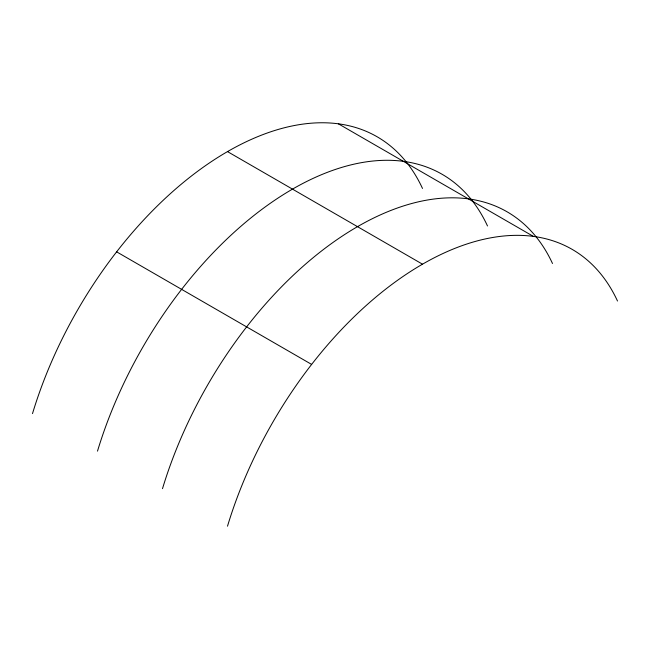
<?xml version="1.0" encoding="UTF-8"?>
<svg xmlns="http://www.w3.org/2000/svg" width="650" height="650" viewBox="0 0 650 650"><rect width="100%" height="100%" fill="white"/><g stroke="black" fill="none" stroke-linecap="round" stroke-linejoin="round"><path stroke-width="0.97" d="M338.374 123.809L533.374 236.389M32.5 413.611A299.284 172.794 -60 0 1 227.5 151.604L422.5 264.184A299.284 172.794 -60 0 1 617.5 301.023M116.626 251.834L311.626 364.414M227.5 526.191A299.284 172.794 -60 0 1 422.5 264.184M162.5 488.662A299.284 172.794 -60 0 1 357.5 226.655A299.284 172.794 -60 0 1 552.5 263.502M97.5 451.132A299.284 172.794 -60 0 1 292.5 189.126A299.284 172.794 -60 0 1 487.5 225.972M227.5 151.604A299.284 172.794 -60 0 1 422.5 188.443"/></g></svg>
